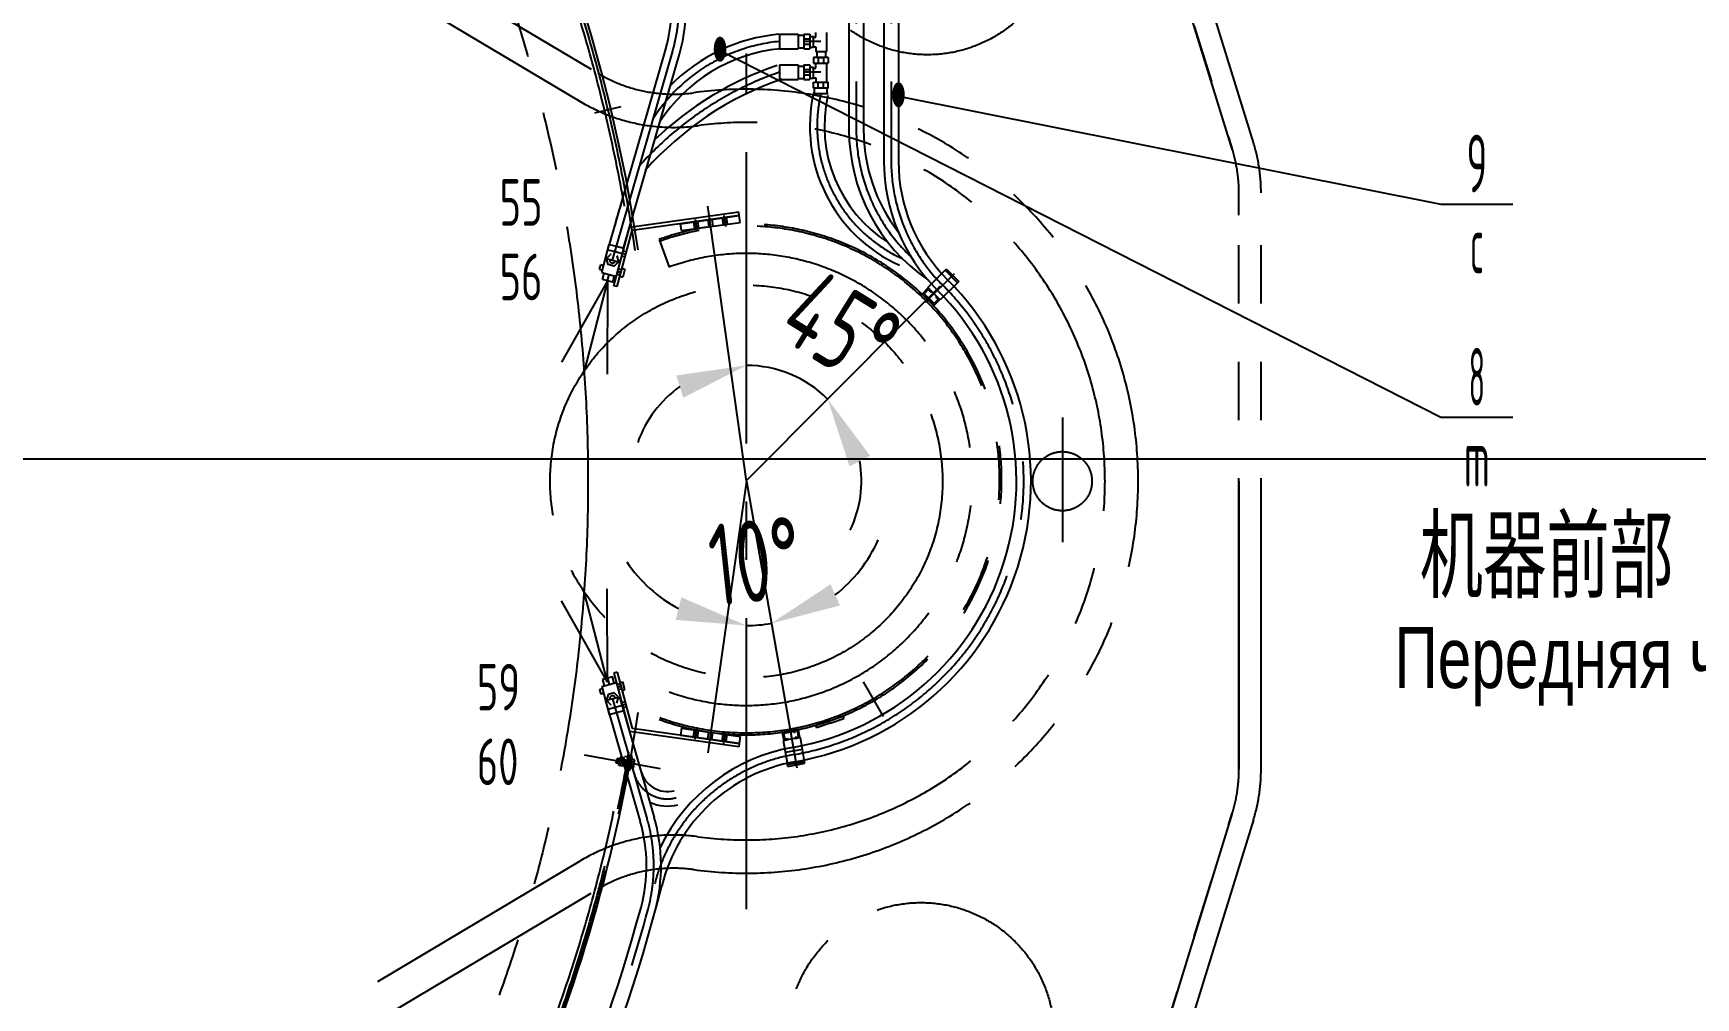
# Model space of a CAD drawing. Header units: millimetres. Extents: x -10 to 16810, y -10 to 11890.
# Drawn here: x 7676 to 10531, y 2495 to 4151 of the extents above; entities that cross this region are included whole.
import ezdxf
from ezdxf.enums import TextEntityAlignment as Align

# ---------------------------------------------------------------- set-up
doc = ezdxf.new("R2010")
doc.units = ezdxf.units.MM
doc.header["$LTSCALE"] = 400
for name, pattern in [('F', [0.75, 0.5, -0.25]), ('G', [2, 1.25, -0.25, 0.25, -0.25]), ('K', [2.5, 1.25, -0.25, 0.25, -0.25, 0.25, -0.25])]:
    doc.linetypes.add(name, pattern=pattern)
for name, color, linetype in [('01', 7, 'Continuous'), ('02', 1, 'Continuous'), ('04', 2, 'F'), ('05', 4, 'G'), ('07', 6, 'K'), ('08', 1, 'Continuous'), ('10', 1, 'Continuous'), ('11', 3, 'Continuous')]:
    doc.layers.add(name, color=color, linetype=linetype)
doc.styles.get("Standard").update_dxf_attribs({"font": 'isocp', "width": 0.707, "bigfont": 'intecad.shx'})
doc.dimstyles.new('INTE$2', dxfattribs={"dimscale": 40, "dimtxt": 3.5, "dimasz": 3, "dimexe": 3, "dimexo": 0, "dimgap": 1, "dimtad": 1, "dimtih": 1, "dimtoh": 1, "dimdsep": 46, "dimtxsty": 'Standard', "dimcen": 0, "dimclrd": 1, "dimclre": 1, "dimclrt": 3, "dimaunit": 1, "dimazin": 0, "dimtfac": 1, "dimtmove": 0, "dimatfit": 0, "dimfxl": 1, "dimarcsym": 0})
doc.dimstyles.new('副本 (4)INTE', dxfattribs={"dimscale": 40, "dimtxt": 3.5, "dimasz": 3, "dimexe": 3, "dimexo": 0, "dimgap": 1, "dimtad": 1, "dimdec": 3, "dimlfac": 0.125, "dimdsep": 46, "dimtxsty": 'Standard', "dimcen": 0, "dimclrd": 1, "dimclre": 1, "dimclrt": 3, "dimaunit": 1, "dimadec": 0, "dimazin": 0, "dimtfac": 1, "dimtdec": 3, "dimtmove": 0, "dimatfit": 3, "dimfxl": 1, "dimarcsym": 0})
doc.dimstyles.new('副本INTE', dxfattribs={"dimscale": 40, "dimtxt": 3.5, "dimasz": 3, "dimexe": 3, "dimexo": 0, "dimgap": 1, "dimtad": 1, "dimdec": 3, "dimdsep": 46, "dimtxsty": 'Standard', "dimcen": 0, "dimclrd": 1, "dimclre": 1, "dimclrt": 3, "dimaunit": 1, "dimadec": 0, "dimazin": 0, "dimtfac": 1, "dimtdec": 3, "dimtmove": 0, "dimatfit": 3, "dimfxl": 1, "dimarcsym": 0})

# ---------------------------------------------------------------- blocks, each defined once
blk = doc.blocks.new('*D17')
at = {"layer": '08', "color": 1, "lineweight": -2}
for start, end in [(93.7882, 107.5433), (122.5234, 136.8964)]:
    blk.add_arc((6012.4, 3382.1), 1815.3, start, end, dxfattribs=at)
at = {"layer": '08', "color": 1}
for points in [[(5891.8, 5213.5), (5893.1, 5173.5), (6012.4, 5197.4)], [(4702, 4609.4), (4671.9, 4635.7), (4607.9, 4532.3)]]:
    blk.add_solid(points, dxfattribs=at)
at = {"layer": 'Defpoints', "color": 0}
for p in [(6012.4, 5668.1), (3869.3, 5137.1), (5484.8, 5119.1), (8123.7, 1653), (6012.4, 415.2)]:
    blk.add_point(p, dxfattribs=at)
at = {"layer": '08', "color": 3, "insert": (5235.4, 5022.7), "char_height": 140, "attachment_point": 5}
blk.add_mtext("50°41'", dxfattribs=at)
blk = doc.blocks.new('*D18')
at = {"layer": '08', "color": 1, "lineweight": -2}
for start, end in [(72.5333, 86.1737), (43.1418, 57.4116)]:
    blk.add_arc((6012.4, 3382.1), 1797.2, start, end, dxfattribs=at)
at = {"layer": '08', "color": 1}
for points in [[(6131.7, 5155.3), (6133, 5195.3), (6012.4, 5179.3)], [(7338.8, 4624.2), (7308.7, 4597.9), (7402.9, 4520.8)]]:
    blk.add_solid(points, dxfattribs=at)
at = {"layer": 'Defpoints', "color": 0}
for p in [(6012.4, 5668.1), (8155.5, 5137.1), (7011.9, 4875.8), (3901.1, 1653), (6012.4, 415.2)]:
    blk.add_point(p, dxfattribs=at)
at = {"layer": '08', "color": 3, "insert": (6781.7, 5006.4), "char_height": 140, "attachment_point": 5}
blk.add_mtext("50°41'", dxfattribs=at)
blk = doc.blocks.new('*U2')
at = {"layer": '01'}
for p, q in [((-6.8, 0), (-6.8, 7.2)), ((-6.8, 7.2), (0, 7.2)), ((-6.8, 4), (0, 4)), ((0, 7.2), (0, 0)), ((0, -7.2), (0, 0)), ((-6.8, 0), (-6.8, -7.2)), ((-6.8, -4), (0, -4)), ((-6.8, -7.2), (0, -7.2))]:
    blk.add_line(p, q, dxfattribs=at)
at = {"layer": '05'}
blk.add_line((-7.9, 0), (1.1, 0), dxfattribs=at)
blk = doc.blocks.new('*U3')
at = {"layer": '10'}
h = blk.add_hatch(dxfattribs=at)
h.set_pattern_fill('_USER', color=256, angle=45, style=0, pattern_type=0)
h.set_pattern_definition([(45, (0, 0), (-0.70711, 0.70711), [])])
h.paths.add_polyline_path([(-12, 0), (-4.2, 0), (-4.2, 2), (-12, 2)])
h.paths.add_polyline_path([(12, 2), (4.2, 2), (4.2, 0), (12, 0)])
at = {"layer": '01'}
for p, q in [((-12, 2), (-12, 0)), ((0, 2), (-12, 2)), ((-12, 0), (0, 0)), ((-4.2, 2), (-4.2, 0)), ((0, 2), (12, 2)), ((12, 0), (0, 0)), ((4.2, 2), (4.2, 0)), ((12, 2), (12, 0))]:
    blk.add_line(p, q, dxfattribs=at)
at = {"layer": '05'}
blk.add_line((0, 4.1), (0, -1.8), dxfattribs=at)
blk = doc.blocks.new('*U4')
at = {"layer": '01'}
for p, q in [((-5.3, 0), (-5.3, 7.2)), ((-5.3, 7.2), (0, 7.2)), ((0, 4), (-5.3, 4)), ((-5.3, 0), (-5.3, -7.2)), ((0, 7.2), (0, 0)), ((0, 4), (25, 4)), ((0, -7.2), (0, 0)), ((3.7, 4), (3.7, 0)), ((3.7, -4), (3.7, 0)), ((25, 4), (25, 0)), ((25, -4), (25, 0)), ((0, -4), (-5.3, -4)), ((-5.3, -7.2), (0, -7.2)), ((0, -4), (25, -4))]:
    blk.add_line(p, q, dxfattribs=at)
at = {"layer": '02'}
for p, q in [((25, 3), (3.7, 3)), ((25, -3), (3.7, -3))]:
    blk.add_line(p, q, dxfattribs=at)
at = {"layer": '05'}
blk.add_line((-8.4, 0), (28.5, 0), dxfattribs=at)
blk = doc.blocks.new('*D21')
at = {"layer": '08', "color": 1, "lineweight": -2}
for start, end in [(217.9669, 227.618), (254.6409, 262.0331)]:
    blk.add_arc((6012.4, 3382.1), 863.7, start, end, dxfattribs=at)
at = {"layer": '08', "color": 1}
for points in [[(5314.9, 2839.6), (5348.1, 2861.9), (5264.4, 2950.3)], [(5894.1, 2546.7), (5891.3, 2506.8), (6012.4, 2518.4)]]:
    blk.add_solid(points, dxfattribs=at)
at = {"layer": 'Defpoints', "color": 0}
for p in [(6012.4, 5668.1), (8630.9, 4893.9), (5457.2, 2720.5), (3405, 1876.7), (6012.4, 415.2)]:
    blk.add_point(p, dxfattribs=at)
at = {"layer": '08', "color": 3, "insert": (5580.5, 2634.1), "char_height": 140, "attachment_point": 5}
blk.add_mtext("60°0'", dxfattribs=at)
blk = doc.blocks.new('*D22')
at = {"layer": '08', "color": 1, "lineweight": -2}
for start, end in [(312.3293, 322.0719), (277.9281, 285.427)]:
    blk.add_arc((6012.4, 3382.1), 867.9, start, end, dxfattribs=at)
at = {"layer": '08', "color": 1}
for points in [[(6680.4, 2859.8), (6713.6, 2837.4), (6764, 2948.1)], [(6133.5, 2502.5), (6130.7, 2542.4), (6012.4, 2514.2)]]:
    blk.add_solid(points, dxfattribs=at)
at = {"layer": 'Defpoints', "color": 0}
for p in [(6012.4, 5668.1), (3405, 4887.5), (6309.2, 2566.5), (8630.9, 1870.3), (6012.4, 415.2)]:
    blk.add_point(p, dxfattribs=at)
at = {"layer": '08', "color": 3, "insert": (6446.4, 2630.5), "char_height": 140, "attachment_point": 5}
blk.add_mtext("60°0'", dxfattribs=at)
blk = doc.blocks.new('*D23')
at = {"layer": '08', "color": 1, "lineweight": -2}
for start, end in [(98.2599, 104.8467), (132.778, 141.7401)]:
    blk.add_arc((6012.4, 3382.1), 833.1, start, end, dxfattribs=at)
at = {"layer": '08', "color": 1}
for points in [[(5891.3, 4226.5), (5894.1, 4186.6), (6012.4, 4215.2)], [(5374.8, 3886.8), (5341.7, 3909.2), (5290.9, 3798.7)]]:
    blk.add_solid(points, dxfattribs=at)
at = {"layer": 'Defpoints', "color": 0}
for p in [(6012.4, 5668.1), (3405, 4887.5), (5727.5, 4165), (8630.9, 1870.3), (6012.4, 415.2)]:
    blk.add_point(p, dxfattribs=at)
at = {"layer": '08', "color": 3, "insert": (5595.8, 4103.6), "char_height": 140, "attachment_point": 5}
blk.add_mtext("60°0'", dxfattribs=at)
blk = doc.blocks.new('*D24')
at = {"layer": '08', "color": 1, "lineweight": -2}
for start, end in [(75.0059, 81.8245), (38.1755, 47.3357)]:
    blk.add_arc((6012.4, 3382.1), 841.7, start, end, dxfattribs=at)
at = {"layer": '08', "color": 1}
for points in [[(6130.7, 4195.3), (6133.5, 4235.2), (6012.4, 4223.8)], [(6690.6, 3913.5), (6657.5, 3891.1), (6741.3, 3803)]]:
    blk.add_solid(points, dxfattribs=at)
at = {"layer": 'Defpoints', "color": 0}
for p in [(6012.4, 5668.1), (8630.9, 4893.9), (6553.4, 4026.9), (3405, 1876.7), (6012.4, 415.2)]:
    blk.add_point(p, dxfattribs=at)
at = {"layer": '08', "color": 3, "insert": (6433.2, 4111), "char_height": 140, "attachment_point": 5}
blk.add_mtext("60°0'", dxfattribs=at)
blk = doc.blocks.new('*D29')
at = {"layer": '08', "color": 1, "lineweight": -2}
blk.add_line((4400.7, 2728), (3895.8, 2728), dxfattribs=at)
for start, end in [(202.088, 210), (202.0927, 206.0464), (210, 219.3154), (223.2691, 227.2227)]:
    blk.add_arc((6012.4, 3382.1), 1739.4, start, end, dxfattribs=at)
at = {"layer": '08', "color": 1}
for points in [[(4467.3, 2627.7), (4432, 2609), (4506.1, 2512.4)], [(4730.9, 2176.7), (4760.9, 2203.1), (4666.7, 2280.1)]]:
    blk.add_solid(points, dxfattribs=at)
at = {"layer": 'Defpoints', "color": 0}
for p in [(8155.5, 5137.1), (8630.9, 4893.9), (4609, 2354.6), (3405, 1876.7), (3901.1, 1653)]:
    blk.add_point(p, dxfattribs=at)
at = {"layer": '08', "color": 3, "insert": (4088.2, 2838), "char_height": 140, "attachment_point": 5}
blk.add_mtext("9°19'", dxfattribs=at)
blk = doc.blocks.new('*D30')
at = {"layer": '08', "color": 1, "lineweight": -2}
for start, end in [(210.2532, 214.7843), (219.3154, 229.8727), (234.4038, 238.9349)]:
    blk.add_arc((6012.4, 3382.1), 1517.8, start, end, dxfattribs=at)
at = {"layer": '08', "color": 1}
for points in [[(4781.8, 2528.3), (4749.9, 2504.2), (4838.1, 2420.4)], [(5116.7, 2132.1), (5141.2, 2163.7), (5034.2, 2221.6)]]:
    blk.add_solid(points, dxfattribs=at)
at = {"layer": 'Defpoints', "color": 0}
for p in [(8155.5, 5137.1), (6012.4, 3382.1), (4899.4, 2350.2), (3901.1, 1653), (4253.6, 1295.5)]:
    blk.add_point(p, dxfattribs=at)
at = {"layer": '08', "color": 3, "insert": (5022.4, 2381.3), "char_height": 140, "attachment_point": 5, "rotation": 315.311}
blk.add_mtext('11°', dxfattribs=at)
blk = doc.blocks.new('*D55')
at = {"layer": '08', "color": 1, "lineweight": -2}
for start, end in [(45.0956, 90), (125.327, 160.654), (334.4415, 9.7685)]:
    blk.add_arc((8900.4, 3383.2), 197.7, start, end, dxfattribs=at)
at = {"layer": '08', "color": 1}
for points in [[(8780, 3563.6), (8792.1, 3525.4), (8900.4, 3580.9)], [(9077.5, 3407.5), (9113, 3425.9), (9040, 3523.2)]]:
    blk.add_solid(points, dxfattribs=at)
at = {"layer": 'Defpoints', "color": 0}
for p in [(8900.4, 4116.3), (9185.1, 3668.8), (8951.5, 3574.2), (8899.3, 3382.1), (8900.4, 2647)]:
    blk.add_point(p, dxfattribs=at)
at = {"layer": '08', "color": 3, "insert": (9062.6, 3644.7), "char_height": 140, "attachment_point": 5, "rotation": 328.1914}
blk.add_mtext('45°', dxfattribs=at)
blk = doc.blocks.new('*D56')
at = {"layer": '08', "color": 1, "lineweight": -2}
for start, end in [(308.0335, 336.0604), (213.9462, 241.9731), (270, 280.0066)]:
    blk.add_arc((8900.4, 3382.1), 247.8, start, end, dxfattribs=at)
at = {"layer": '08', "color": 1}
for points in [[(9061.2, 3168.7), (9044.9, 3205.2), (8943.5, 3138.1)], [(8788.8, 3182.8), (8779.1, 3144), (8900.4, 3134.3)]]:
    blk.add_solid(points, dxfattribs=at)
at = {"layer": 'Defpoints', "color": 0}
for p in [(8900.4, 4116.3), (8900.4, 3382.1), (8914.8, 3134.7), (8988.1, 2884.9), (8900.4, 2647)]:
    blk.add_point(p, dxfattribs=at)
at = {"layer": '08', "color": 3, "insert": (8915.1, 3245.1), "char_height": 140, "attachment_point": 5, "rotation": 6.1365}
blk.add_mtext('10°', dxfattribs=at)

msp = doc.modelspace()

# ---------------------------------------------------------------- linework, layer by layer
for p, q in [((8887.3653, 3844.2958), (8699.7565, 3817.928)), ((8888.2004, 3838.3541), (8704.5222, 3812.5388)), ((8750.421, 3797.1958), (8767.693, 3749.7414)), ((8661.7526, 3726.2416), (8664.6177, 3737.063)), ((8661.7526, 3044.0397), (8664.6177, 3033.2183)), ((8887.3653, 2925.9855), (8699.7565, 2952.3533)), ((8888.2004, 2931.9271), (8704.5222, 2957.7425))]:
    msp.add_line(p, q)
at = {"layer": '01'}
for p, q in [((9076.6655, 4333.1131), (9076.6655, 3985.3886)), ((9101.6655, 4333.1131), (9101.6655, 3985.3886)), ((9136.6655, 4333.1131), (9136.6655, 3931.3765)), ((9161.6655, 4333.1131), (9161.6655, 3931.3765)), ((8957.1803, 4149.6295), (8989.1803, 4149.6295)), ((8957.1803, 4149.6295), (8957.1803, 4124.6295)), ((8989.1803, 4147.8227), (8999.1803, 4147.8227)), ((8999.1803, 4149.6295), (9009.1803, 4149.6295)), ((8999.1803, 4141.8352), (9009.1803, 4141.8352)), ((9015.733, 4145.1103), (9009.1803, 4145.1103)), ((9015.733, 4127.0376), (9015.733, 4145.1103)), ((9015.733, 4144.3679), (9019.936, 4144.3679)), ((9019.936, 4144.3679), (9019.936, 4152.7138)), ((9038.8371, 4119.8183), (9038.8371, 4152.7138)), ((8957.1803, 4124.6295), (8989.1803, 4124.6295)), ((8989.1803, 4126.4362), (8999.1803, 4126.4362)), ((8999.1803, 4132.4237), (9009.1803, 4132.4237)), ((8999.1803, 4124.6295), (9009.1803, 4124.6295)), ((9028.233, 4137.1295), (9001.233, 4137.1295)), ((9009.1803, 4127.0376), (9015.733, 4127.0376)), ((9015.733, 4127.7488), (9019.936, 4127.7488)), ((9019.936, 4127.7488), (9019.936, 4119.8183)), ((9019.936, 4119.8183), (9038.8371, 4119.8183)), ((9021.6578, 4119.8183), (9021.6578, 4109.8183)), ((9036.4743, 4119.8183), (9036.4743, 4109.8183)), ((8957.1803, 4096.7339), (8989.1803, 4096.7339)), ((8957.1803, 4096.7339), (8957.1803, 4071.7339)), ((8989.1803, 4094.9272), (8999.1803, 4094.9272)), ((8999.1803, 4096.7339), (9009.1803, 4096.7339)), ((8999.1803, 4088.9397), (9009.1803, 4088.9397)), ((9028.233, 4084.2339), (9001.233, 4084.2339)), ((9015.733, 4092.2147), (9009.1803, 4092.2147)), ((9015.733, 4109.8183), (9015.733, 4099.8183)), ((9015.733, 4099.8183), (9040.733, 4099.8183)), ((9015.733, 4074.1421), (9015.733, 4092.2147)), ((9015.733, 4091.4724), (9019.936, 4091.4724)), ((9019.936, 4091.4724), (9019.936, 4099.8183)), ((9023.5273, 4109.8183), (9023.5273, 4099.8183)), ((9023.5273, 4109.8183), (9032.9388, 4109.8183)), ((9032.9388, 4109.8183), (9032.9388, 4099.8183)), ((9038.8371, 4066.9228), (9038.8371, 4099.8183)), ((9040.733, 4109.8183), (9040.733, 4099.8183)), ((8957.1803, 4071.7339), (8989.1803, 4071.7339)), ((8989.1803, 4073.5407), (8999.1803, 4073.5407)), ((8999.1803, 4079.5282), (9009.1803, 4079.5282)), ((8999.1803, 4071.7339), (9009.1803, 4071.7339)), ((9009.1803, 4074.1421), (9015.733, 4074.1421)), ((9015.733, 4074.8532), (9019.936, 4074.8532)), ((9015.733, 4056.9228), (9015.733, 4066.9228)), ((9015.733, 4066.9228), (9040.733, 4066.9228)), ((9017.5398, 4046.9228), (9017.5398, 4056.9228)), ((9019.936, 4074.8532), (9019.936, 4066.9228)), ((9023.5273, 4056.9228), (9023.5273, 4066.9228)), ((9032.9388, 4056.9228), (9032.9388, 4066.9228)), ((9038.9263, 4046.9228), (9038.9263, 4056.9228)), ((9040.733, 4056.9228), (9040.733, 4066.9228)), ((8787.1932, 3824.1579), (8888.2004, 3838.3541)), ((8888.2004, 3838.3541), (8887.3653, 3844.2958)), ((8672.8783, 3717.8075), (8699.7565, 3817.928)), ((8678.6731, 3716.2518), (8704.5222, 3812.5388)), ((8652.0507, 3740.3903), (8664.8481, 3788.7248)), ((8662.4166, 3779.5413), (8674.7863, 3776.2662)), ((8664.8481, 3788.7248), (8677.4151, 3785.3975)), ((8674.7863, 3776.2662), (8687.5506, 3772.8866)), ((8677.4151, 3785.3975), (8689.9821, 3782.0702)), ((8648.2486, 3745.5653), (8650.4009, 3753.6942)), ((8648.2486, 3745.5653), (8653.0821, 3744.2856)), ((8655.2343, 3752.4144), (8650.4009, 3753.6942)), ((8686.969, 3747.2479), (8691.8025, 3745.9682)), ((8691.8025, 3745.9682), (8688.255, 3732.5698)), ((8652.0507, 3740.3903), (8677.1847, 3733.7357)), ((8678.6731, 3716.2518), (8672.8783, 3717.8075)), ((8683.4216, 3733.8496), (8688.255, 3732.5698)), ((8652.0507, 3029.8909), (8677.1847, 3036.5456)), ((8652.0507, 3029.8909), (8664.8481, 2981.5564)), ((8678.6731, 3054.0294), (8672.8783, 3052.4738)), ((8672.8783, 3052.4738), (8699.7565, 2952.3533)), ((8678.6731, 3054.0294), (8704.5222, 2957.7425)), ((8683.4216, 3036.4317), (8688.255, 3037.7114)), ((8691.8025, 3024.3131), (8688.255, 3037.7114)), ((8648.2486, 3024.716), (8653.0821, 3025.9957)), ((8648.2486, 3024.716), (8650.4009, 3016.5871)), ((8655.2343, 3017.8668), (8650.4009, 3016.5871)), ((8686.969, 3023.0333), (8691.8025, 3024.3131)), ((8662.4166, 2990.74), (8674.7863, 2994.015)), ((8664.8481, 2981.5564), (8677.4151, 2984.8837)), ((8674.7863, 2994.015), (8687.5506, 2997.3946)), ((8677.4151, 2984.8837), (8689.9821, 2988.211)), ((9043.1584, 2970.5307), (9019.5205, 2962.3915)), ((9043.1584, 2970.5307), (9066.7964, 2978.6699)), ((9044.4607, 2966.7487), (9068.0987, 2974.8879)), ((9066.7964, 2978.6699), (9068.0987, 2974.8879)), ((8787.1932, 2946.1233), (8888.2004, 2931.9271)), ((8982.2222, 2953.6179), (8983.1898, 2949.7367)), ((9019.5205, 2962.3915), (9020.8227, 2958.6094)), ((9044.4607, 2966.7487), (9020.8227, 2958.6094)), ((8888.2004, 2931.9271), (8887.3653, 2925.9855)), ((8691.0727, 2909.7731), (8696.9816, 2908.7312))]:
    msp.add_line(p, q, dxfattribs=at)
at = {"layer": '01', "color": 7, "linetype": 'Continuous'}
for p, q in [((8989.1803, 4149.6295), (8989.1803, 4124.6295)), ((8999.1803, 4149.6295), (8999.1803, 4124.6295)), ((9009.1803, 4149.6295), (9009.1803, 4124.6295)), ((8665.3287, 3788.5976), (8761.3936, 4122.284)), ((8689.5015, 3782.1974), (8785.4179, 4115.3677)), ((8989.1803, 4096.7339), (8989.1803, 4071.7339)), ((8999.1803, 4096.7339), (8999.1803, 4071.7339)), ((9009.1803, 4096.7339), (9009.1803, 4071.7339)), ((9040.733, 4109.8183), (9015.733, 4109.8183)), ((9040.733, 4056.9228), (9015.733, 4056.9228)), ((9040.733, 4046.9228), (9015.733, 4046.9228)), ((9212.2146, 3714.5683), (9241.9783, 3744.2015)), ((9244.1042, 3746.3181), (9241.9783, 3744.2015)), ((9241.9783, 3744.2015), (9263.1448, 3722.9417)), ((9244.1042, 3746.3181), (9265.2708, 3725.0584)), ((9202.9989, 3703.9819), (9212.9202, 3713.8596)), ((9233.3812, 3693.3085), (9212.2146, 3714.5683)), ((9212.9202, 3713.8596), (9218.5646, 3708.1904)), ((9248.263, 3708.1251), (9227.0964, 3729.3849)), ((9263.1448, 3722.9417), (9233.3812, 3693.3085)), ((9265.2708, 3725.0584), (9263.1448, 3722.9417)), ((9222.7544, 3684.1395), (9202.9989, 3703.9819)), ((9205.8274, 3703.9757), (9212.9139, 3711.0312)), ((9222.7606, 3686.9679), (9205.8274, 3703.9757)), ((9212.9139, 3711.0312), (9217.1473, 3706.7793)), ((9217.1473, 3706.7793), (9218.5646, 3708.1904)), ((9232.6756, 3694.0172), (9222.7544, 3684.1395)), ((9229.8472, 3694.0234), (9222.7606, 3686.9679)), ((9225.6139, 3698.2754), (9227.0312, 3699.6865)), ((9225.6139, 3698.2754), (9229.8472, 3694.0234)), ((9227.0312, 3699.6865), (9232.6756, 3694.0172)), ((8658.5788, 3005.1296), (8718.2001, 2798.0322)), ((8682.603, 3012.0459), (8742.2243, 2804.9485)), ((8961.3556, 2955.1634), (8962.1467, 2950.7335)), ((8989.7106, 2955.6562), (8962.1467, 2950.7335)), ((8962.1467, 2950.7335), (8964.6081, 2936.9515)), ((8993.1564, 2942.05), (8963.6237, 2936.7757)), ((8988.0934, 2953.3357), (8964.4672, 2949.1162)), ((8964.4672, 2949.1162), (8966.2253, 2939.272)), ((8983.945, 2942.4366), (8989.8515, 2943.4915)), ((8983.945, 2942.4366), (8984.2966, 2940.4677)), ((8984.2966, 2940.4677), (8992.172, 2941.8742)), ((8989.8515, 2943.4915), (8988.0934, 2953.3357)), ((8992.172, 2941.8742), (8989.7106, 2955.6562)), ((9000.5405, 2900.7042), (8993.1564, 2942.05)), ((8963.6237, 2936.7757), (8971.0077, 2895.4299)), ((8964.6081, 2936.9515), (8972.4835, 2938.358)), ((8966.2253, 2939.272), (8972.1319, 2940.3269)), ((8996.8484, 2921.3771), (8967.3157, 2916.1028)), ((8972.1319, 2940.3269), (8972.4835, 2938.358)), ((8971.0077, 2895.4299), (9000.5405, 2900.7042)), ((8971.5352, 2892.4766), (8971.0077, 2895.4299)), ((8971.5352, 2892.4766), (9001.0679, 2897.751)), ((9001.0679, 2897.751), (9000.5405, 2900.7042))]:
    msp.add_line(p, q, dxfattribs=at)
at = {"layer": '01'}
msp.add_lwpolyline([(8677.9593, 3769.2149), (8678.0452, 3769.1922), (8680.8121, 3758.9873), (8673.3579, 3751.4886), (8663.1367, 3754.1948), (8660.3697, 3764.3997), (8667.824, 3771.8984), (8668.2902, 3771.775)], dxfattribs=at)
for points in [[(8653.2824, 3728.4842), (8656.1475, 3739.3056), (8673.0879, 3734.8204), (8670.2227, 3723.999)], [(8653.2824, 3041.7971), (8656.1475, 3030.9756), (8673.0879, 3035.4609), (8670.2227, 3046.2823)]]:
    msp.add_lwpolyline(points, close=True, dxfattribs=at)
for centre, radius, start, end in [((6017.9062, 3378.9218), 2823.0611, 33.5517851, 165.6606442), ((6017.9062, 3378.9218), 2798.0611, 33.5891319, 165.6606442), ((6012.3968, 3382.1027), 2731, 8.3604302, 90), ((9389.1655, 3985.3886), 312.5, 180, 235.4278775), ((9389.1655, 3985.3886), 287.5, 180, 217.4770318), ((9449.1655, 3931.3765), 312.5, 180, 225.0263558), ((9449.1655, 3931.3765), 287.5, 180, 225.0263558), ((8880.5351, 3780.6214), 209.8147, 158.9308325, 169.1043205), ((8670.5909, 3761.6935), 5.0012, 162.708574, 345.1702624), ((8900.3968, 3382.1027), 488.9334, 279.8905084, 45.0263558), ((8900.3968, 3382.1027), 463.9334, 279.8905084, 45.0263558), ((6012.3968, 3382.1027), 2731, 336.3139625, 351.6395698), ((9033.7616, 2617.2088), 312.5, 99.8905084, 154.2389165), ((8764.9176, 2896.357), 47.122, 194.3703066, 284.3215577), ((9033.7616, 2617.2088), 287.5, 99.8905084, 165.8252802), ((8764.9176, 2896.357), 72.122, 245.292011, 284.3215577), ((6017.9062, 3378.9218), 2823.0611, 326.5693983, 345.8252802), ((6017.9062, 3378.9218), 2798.0611, 326.53314, 344.9070421)]:
    msp.add_arc(centre, radius, start, end, dxfattribs=at)
at = {"layer": '01', "color": 7, "linetype": 'Continuous'}
for centre, radius, start, end in [((8497.127, 4198.3638), 300, 343.9394182, 54.1300469), ((8497.127, 4198.3638), 275, 343.9394182, 54.1300469), ((8985.2909, 3847.4309), 303.5592, 95.5422692, 135.2126137), ((8985.2909, 3847.4309), 278.5592, 95.5422692, 147.1809564), ((9142.6773, 3546.7315), 581.1106, 109.040016, 133.4256035), ((9142.6773, 3546.7315), 556.1106, 109.040016, 138.4186302), ((9271.3936, 3991.4025), 261.9184, 167.138279, 245.5970082), ((9271.3936, 3991.4025), 236.9184, 167.138279, 237.45398), ((8453.9334, 2721.9524), 300, 344.9070421, 16.0605818), ((8453.9334, 2721.9524), 275, 344.9070421, 16.0605818)]:
    msp.add_arc(centre, radius, start, end, dxfattribs=at)
at = {"layer": '02'}
for p, q in [((8855.1916, 4121.6979), (10093.0982, 3491.8143)), ((9161.6655, 4043.4345), (10093.0982, 3858.0034)), ((10093.0982, 3858.0034), (10217.0982, 3858.0034)), ((8661.7526, 3726.2416), (8582.7483, 3586.6414)), ((8661.7526, 3726.2416), (8582.7483, 3586.6414)), ((8661.7526, 3726.2416), (8621.5715, 3570.9504)), ((8661.7526, 3726.2416), (8621.5715, 3570.9504)), ((8661.7526, 3726.2416), (8661.3255, 3565.8368)), ((8661.7526, 3726.2416), (8661.3255, 3565.8368)), ((9185.0891, 3668.8177), (8899.3288, 3382.1027)), ((10093.0982, 3491.8143), (10217.0982, 3491.8143)), ((8661.7526, 3037.107), (8582.7483, 3176.7071)), ((8661.7526, 3037.107), (8582.7483, 3176.7071)), ((8661.7526, 3037.107), (8621.5715, 3192.3982)), ((8661.7526, 3037.107), (8621.5715, 3192.3982)), ((8661.7526, 3037.107), (8661.3255, 3197.5118)), ((8661.7526, 3037.107), (8661.3255, 3197.5118))]:
    msp.add_line(p, q, dxfattribs=at)
at = {"layer": '02', "color": 1, "linetype": 'Continuous'}
msp.add_line((1576.2036, 3420.2377), (10826.7317, 3420.2377), dxfattribs=at)
at = {"layer": '04', "color": 2, "linetype": 'F'}
for p, q in [((8809.4742, 3827.2894), (8811.1443, 3815.4062)), ((8816.406, 3828.2637), (8818.0762, 3816.3805)), ((8834.2308, 3830.7689), (8835.901, 3818.8857)), ((8841.1627, 3831.7432), (8842.8329, 3819.86)), ((8858.9875, 3834.2484), (8860.6577, 3822.3652)), ((8865.9194, 3835.2226), (8867.5895, 3823.3394)), ((8694.6187, 3775.6487), (8688.8239, 3777.2043)), ((8686.3218, 3744.743), (8680.527, 3746.2987)), ((8692.2852, 3766.9565), (8686.4904, 3768.5121)), ((8683.9883, 3736.0508), (8678.1935, 3737.6064)), ((8678.2085, 3737.6024), (8684.0086, 3736.0668)), ((8683.9883, 3034.2305), (8678.1935, 3032.6748)), ((8678.2085, 3032.6788), (8684.0086, 3034.2145)), ((8660.3697, 3005.8815), (8680.8121, 3011.294)), ((8686.3218, 3025.5383), (8680.527, 3023.9826)), ((8692.2852, 3003.3248), (8686.4904, 3001.7691)), ((8694.6187, 2994.6326), (8688.8239, 2993.0769)), ((9042.0189, 2973.84), (9043.1584, 2970.5307)), ((8809.4742, 2942.9918), (8811.1443, 2954.875)), ((8816.406, 2942.0176), (8818.0762, 2953.9008)), ((8834.2308, 2939.5123), (8835.901, 2951.3956)), ((8841.1627, 2938.5381), (8842.8329, 2950.4213)), ((8858.9875, 2936.0329), (8860.6577, 2947.9161)), ((8865.9194, 2935.0586), (8867.5895, 2946.9418))]:
    msp.add_line(p, q, dxfattribs=at)
msp.add_lwpolyline([(8677.9593, 3001.0663), (8678.0452, 3001.0891), (8680.8121, 3011.294), (8673.3579, 3018.7927), (8663.1367, 3016.0864), (8660.3697, 3005.8815), (8667.824, 2998.3828), (8668.2902, 2998.5063)], dxfattribs=at)
msp.add_arc((8670.5909, 3008.5878), 5.0012, 14.8297376, 197.291426, dxfattribs=at)
at = {"layer": '05', "color": 4, "linetype": 'G'}
for p, q in [((9089.1655, 5668.1027), (9089.1655, 3985.3886)), ((9149.1655, 5668.1027), (9149.1655, 3931.3765)), ((8670.5909, 3761.6935), (8773.4058, 4118.8259)), ((8900.3968, 2647.0492), (8900.3968, 4116.2994)), ((8812.4439, 3831.3074), (8815.1338, 3812.1685)), ((8900.3968, 3382.1027), (8834.4626, 3854.2672)), ((8861.9572, 3838.2664), (8864.6471, 3819.1274)), ((8693.4519, 3771.3026), (8687.6571, 3772.8582)), ((8660.3697, 3764.3997), (8680.8121, 3758.9873)), ((8679.3602, 3741.9525), (8685.1604, 3740.4169)), ((8685.1551, 3740.3969), (8679.3602, 3741.9525)), ((9185.0891, 3668.8177), (9233.7573, 3717.4858)), ((9208.2511, 3689.4554), (9257.8943, 3738.8809)), ((9443.1968, 3491.5123), (9443.1968, 3277.4663)), ((8900.3968, 3382.1027), (8834.4626, 2916.0141)), ((8900.3968, 3382.1027), (8988.1288, 2884.8823)), ((8685.1551, 3029.8844), (8679.3602, 3028.3287)), ((8679.3602, 3028.3287), (8685.1604, 3029.8644)), ((9101.0703, 3037.5639), (9135.4839, 2977.9579)), ((8670.5909, 3008.5878), (8730.2122, 2801.4903)), ((8693.4519, 2998.9787), (8687.6571, 2997.423)), ((8812.4439, 2938.9738), (8815.1338, 2958.1128)), ((8861.9572, 2932.0149), (8864.6471, 2951.1538))]:
    msp.add_line(p, q, dxfattribs=at)
at = {"layer": '05'}
for p, q in [((8684.6975, 4024.9733), (8639.4631, 4014.0913)), ((8621.8434, 2912.1217), (8752.1515, 2888.6525))]:
    msp.add_line(p, q, dxfattribs=at)
at = {"layer": '05', "color": 4, "linetype": 'G'}
for centre, radius, start, end in [((6017.9062, 3378.9218), 2810.5611, 28.8371051, 164.8599721), ((8497.127, 4198.3638), 287.5, 343.9394182, 54.1300469), ((8985.2909, 3847.4309), 291.0592, 95.5422692, 147.1809564), ((9142.6773, 3546.7315), 568.6106, 109.040016, 138.4186302), ((9271.3936, 3991.4025), 249.4184, 167.138279, 245.5970082), ((9389.1655, 3985.3886), 300, 180, 226.6590336), ((9449.1655, 3931.3765), 300, 180, 225.0263558), ((8900.3968, 3382.1027), 476.4334, 279.8905084, 45.0263558), ((9033.7616, 2617.2088), 300, 99.8905084, 165.8252802), ((8764.9176, 2896.357), 59.622, 194.3703066, 284.3215577), ((8453.9334, 2721.9524), 287.5, 344.9070421, 16.0605818), ((6017.9062, 3378.9218), 2810.5611, 326.55135, 344.9070421)]:
    msp.add_arc(centre, radius, start, end, dxfattribs=at)
at = {"layer": '07'}
for p, q in [((9771.3657, 3963.3603), (9528.7321, 4748.0704)), ((9492.4279, 4736.8451), (9735.0615, 3952.1349)), ((9735.0615, 3952.1349), (9492.4279, 4736.8451)), ((8204.1694, 4345.1027), (8645.4646, 4082.385)), ((8267.2892, 4241.1889), (8616.3066, 4033.4073)), ((9746.3968, 2887.1027), (9746.3968, 3877.1027)), ((9746.3968, 3839.1027), (9746.3968, 3877.1027)), ((9784.3968, 2887.1027), (9784.3968, 3877.1027)), ((9746.3968, 3382.1027), (9746.3968, 2887.1027)), ((9746.3968, 2925.1027), (9746.3968, 2887.1027)), ((9492.4279, 2027.3603), (9735.0615, 2812.0704)), ((9735.0615, 2812.0704), (9492.4279, 2027.3603)), ((9771.3657, 2800.8451), (9528.7321, 2016.1349)), ((8267.2892, 2523.0164), (8616.3066, 2730.798)), ((8204.1694, 2419.1027), (8645.4646, 2681.8203))]:
    msp.add_line(p, q, dxfattribs=at)
at = {"layer": '07', "color": 6, "linetype": 'K'}
for p, q in [((8788.8633, 3812.2747), (8889.8706, 3826.4709)), ((8889.8706, 3826.4709), (8888.2004, 3838.3541)), ((8788.8633, 3812.2747), (8787.1932, 3824.1579)), ((8788.8633, 2958.0065), (8787.1932, 2946.1233)), ((8788.8633, 2958.0065), (8889.8706, 2943.8103)), ((8889.8706, 2943.8103), (8888.2004, 2931.9271))]:
    msp.add_line(p, q, dxfattribs=at)
at = {"layer": '07'}
for centre, radius in [((6012.3968, 3382.1027), 2616), ((9211.601, 4342.8062), 228.5), ((8900.3968, 3381.6743), 337), ((9443.1968, 3382.1027), 50.8), ((9200.3968, 2430.1027), 228.5)]:
    msp.add_circle(centre, radius, dxfattribs=at)
at = {"layer": '07', "color": 6, "linetype": 'K'}
for centre, radius, start, end in [((6012.3968, 3382.1027), 2726, 8.3604306, 171.6395694), ((6012.3968, 3382.1027), 2720, 9.9998606, 169.9998606), ((8900.3968, 3385.1406), 438.5, 250, 110), ((8900.3968, 3385.1406), 435, 250, 110), ((8900.3968, 3385.1406), 388, 250, 110), ((6012.3968, 3382.1027), 2729, 188.3604306, 351.6395694), ((6012.3968, 3382.1027), 2726, 188.3604306, 351.6395694), ((6012.3968, 3382.1027), 2720, 190.0001394, 350.0001394)]:
    msp.add_arc(centre, radius, start, end, dxfattribs=at)
at = {"layer": '07'}
for centre, radius, start, end in [((8775.3968, 4300.6363), 254, 239.23326, 277.7495751), ((8900.3968, 3382.1027), 673, 262.2504249, 97.7495751), ((8775.3968, 4300.6363), 311, 239.23326, 277.7495751), ((8900.3968, 3382.1027), 616, 262.2504249, 97.7495751), ((9492.3968, 3877.1027), 254, 0, 17.1816884), ((9492.3968, 3877.1027), 254, 0, 17.1816884), ((9492.3968, 3877.1027), 292, 0, 17.1816884), ((9492.3968, 2887.1027), 254, 342.8183116, 0), ((9492.3968, 2887.1027), 254, 342.8183116, 0), ((9492.3968, 2887.1027), 292, 342.8183116, 0), ((8775.3968, 2463.569), 311, 82.2504249, 120.76674), ((8775.3968, 2463.569), 254, 82.2504249, 120.76674)]:
    msp.add_arc(centre, radius, start, end, dxfattribs=at)

# ---------------------------------------------------------------- block references
at = {"layer": '01'}
for name, p, rotation in [('*U4', (8702.1194, 2897.6635), 169.7901587452988), ('*U2', (8682.6236, 2901.1749), 169.7901587452988), ('*U3', (8700.1511, 2898.0181), 259.7901587451685)]:
    msp.add_blockref(name, p, dxfattribs=dict(at, rotation=rotation))

# ---------------------------------------------------------------- texts
at = {"layer": '02', "width": 0.605172}
for p, p2 in [((8843.1916, 4101.6979), (8867.1916, 4101.6979)), ((9149.6655, 4023.4345), (9173.6655, 4023.4345))]:
    msp.add_text('●', height=40, dxfattribs=at).set_placement(p, p2, align=Align.FIT)
at = {"layer": '02', "insert": (10013.2742, 3132.0553), "char_height": 105, "width": 1338.355415, "attachment_point": 1}
msp.add_mtext('{\\fArial|b0|i0|c204|p34;\\C3;Передняя часть устройства}', dxfattribs=at)
at = {"layer": '11'}
for s, width, p, p2 in [('9', 0.579528, (10137.2677, 3878.0034), (10172.9288, 3878.0034)), ('c', 0.528276, (10143.3315, 3739.0085), (10166.865, 3739.0085)), ('8', 0.514182, (10141.1004, 3511.8143), (10169.0961, 3511.8143)), ('m', 0.572118, (10132.8331, 3372.8194), (10177.3634, 3372.8194))]:
    msp.add_text(s, height=98.9949, dxfattribs=dict(at, width=width)).set_placement(p, p2, align=Align.FIT)
at = {"layer": '11', "color": 3, "linetype": 'Continuous', "width": 0.707}
for s, height, p in [('55', 80, (8476.4437, 3820.7702)), ('56', 80, (8476.4437, 3692.7702)), ('机器前部', 140, (10056.7312, 3181.4676)), ('59', 80, (8437.3731, 2988.4482)), ('60', 80, (8437.3731, 2860.4482))]:
    msp.add_text(s, height=height, dxfattribs=at).set_placement(p)

# ---------------------------------------------------------------- dimensions: what is measured, and where the dimension line sits
at = {"layer": '08'}
for base, line1, line2, picture, middle in [((5457.2186, 2720.467), ((6012.3968, 415.2248), (6012.3968, 5668.1027)), ((3404.9558, 1876.6959), (8630.8566, 4893.8711)), '*D21', (5580.5448, 2634.1131)), ((6309.2445, 2566.5202), ((3404.9558, 4887.5094), (8630.8566, 1870.3342)), ((6012.3968, 415.2248), (6012.3968, 5668.1027)), '*D22', (6446.3592, 2630.4578)), ((5727.4553, 4164.9731), ((6012.3968, 415.2248), (6012.3968, 5668.1027)), ((3404.9558, 4887.5094), (8630.8566, 1870.3342)), '*D23', (5595.8401, 4103.6)), ((6553.4289, 4026.8796), ((3404.9558, 1876.6959), (8630.8566, 4893.8711)), ((6012.3968, 415.2248), (6012.3968, 5668.1027)), '*D24', (6433.2451, 4111.0332)), ((5484.8326, 5119.0818), ((6012.3968, 415.2248), (6012.3968, 5668.1027)), ((3869.3323, 5137.1453), (8123.7408, 1653.0372)), '*D17', (5235.3907, 5022.7373)), ((7011.9185, 4875.7508), ((8155.4613, 5137.1453), (3901.0528, 1653.0372)), ((6012.3968, 415.2248), (6012.3968, 5668.1027)), '*D18', (6781.6551, 5006.3779)), ((4608.9759, 2354.5665), ((8155.4613, 5137.1453), (3901.0528, 1653.0372)), ((3404.9558, 1876.6959), (8630.8566, 4893.8711)), '*D29', (4088.232, 2838.0455))]:
    dim = msp.add_angular_dim_2l(base=base, line1=line1, line2=line2, dimstyle='INTE$2', dxfattribs=at)
    dim.commit()
    dim.dimension.update_dxf_attribs({"geometry": picture, "text_midpoint": middle})
for base, line1, line2, dimstyle, picture, middle in [((4899.3699, 2350.1824), ((4253.5874, 1295.4713), (6012.3968, 3382.1027)), ((8155.4613, 5137.1453), (3901.0528, 1653.0372)), '副本INTE', '*D30', (4944.9973, 2303.0538)), ((8914.8134, 3134.742), ((8900.3968, 3382.1027), (8988.1288, 2884.8823)), ((8900.3968, 2647.0492), (8900.3968, 4116.2994)), '副本 (4)INTE', '*D56', (8926.8839, 3135.742)), ((8951.4699, 3574.2063), ((8900.3968, 2647.0492), (8900.3968, 4116.2994)), ((9185.0891, 3668.8177), (8899.3288, 3382.1027)), '副本 (4)INTE', '*D55', (9004.6232, 3551.2176))]:
    dim = msp.add_angular_dim_2l(base=base, line1=line1, line2=line2, dimstyle=dimstyle, dxfattribs=at)
    dim.commit()
    dim.dimension.update_dxf_attribs({"geometry": picture, "text_midpoint": middle, "dimtype": 162})

doc.saveas('drawing.dxf')
